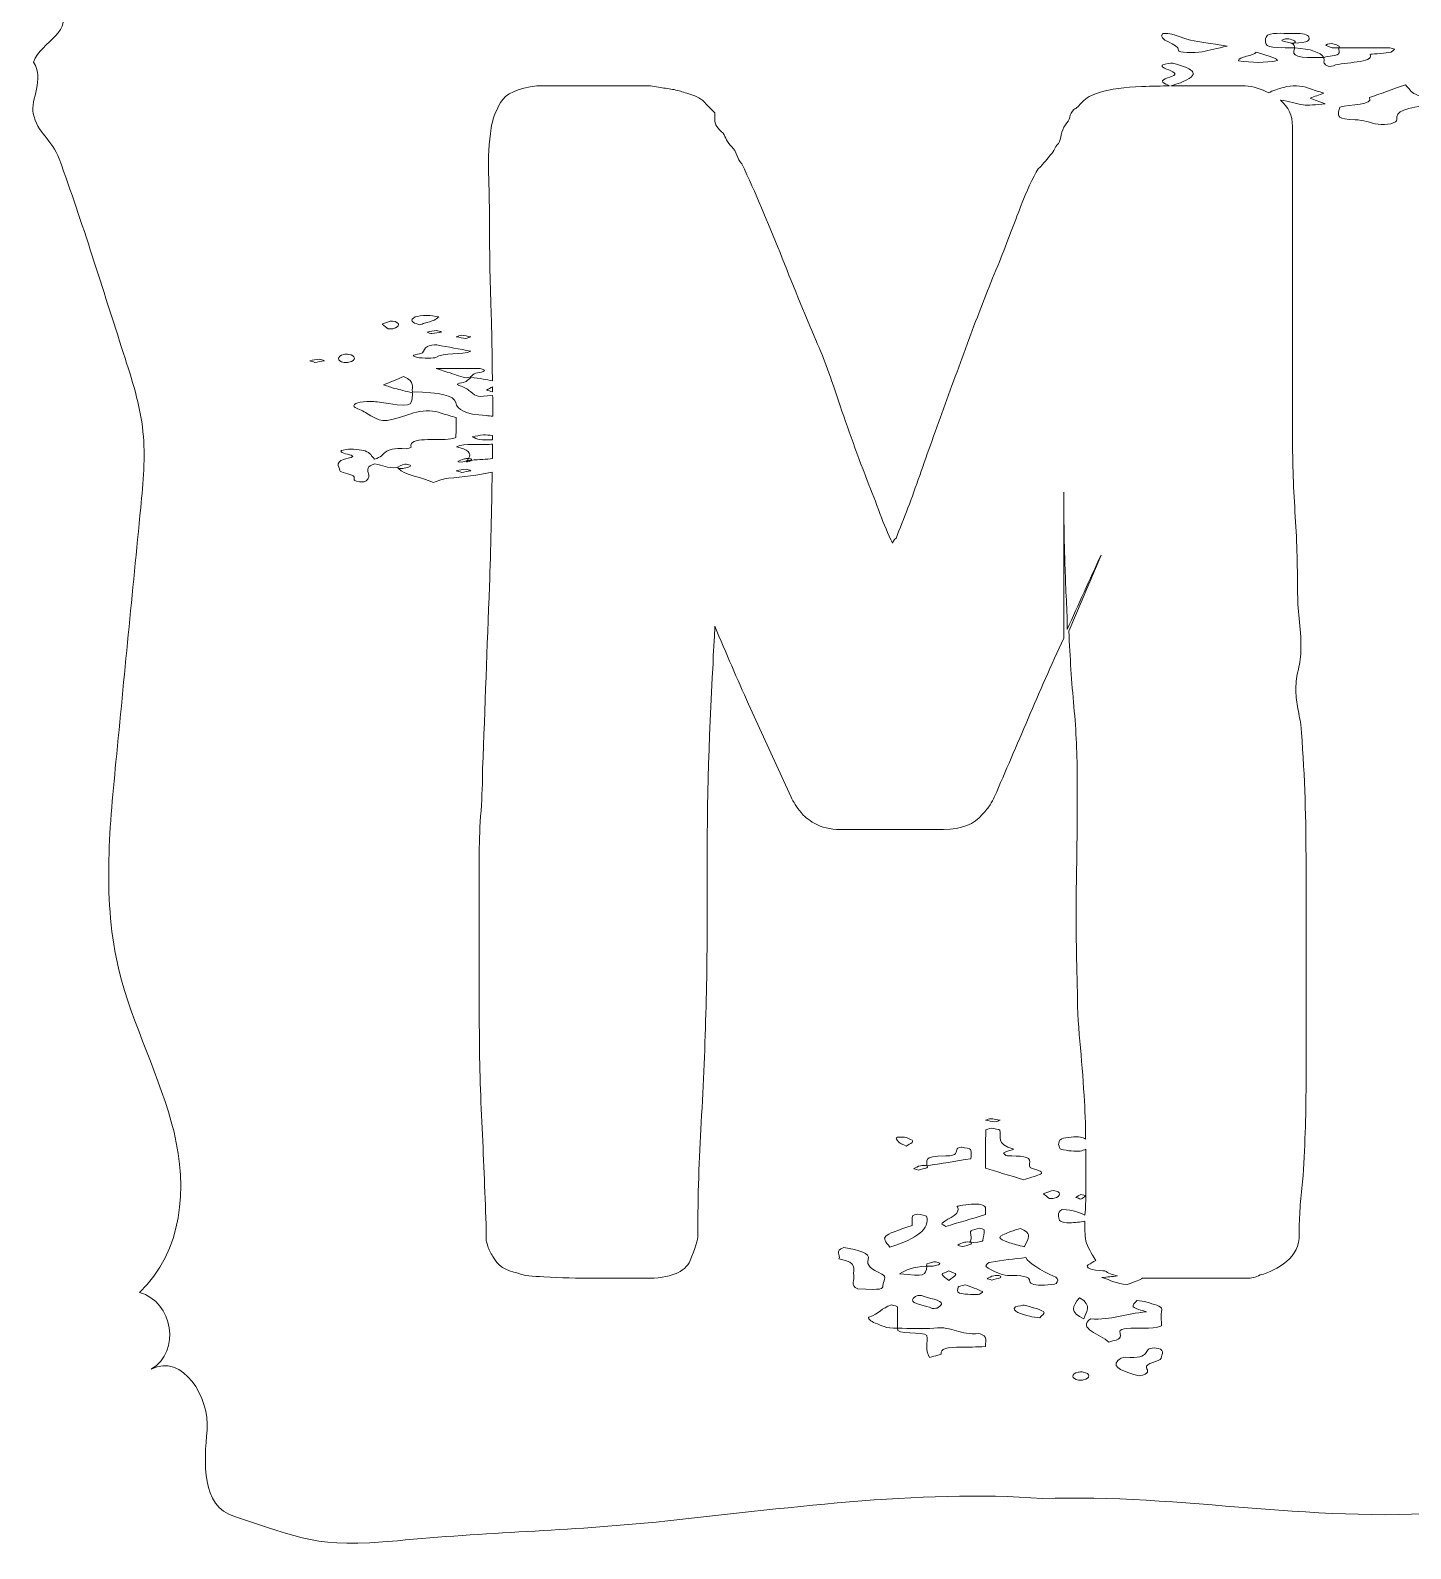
# Model space of a CAD drawing. Header units: inches. Extents: x 67 to 1013, y -929 to -151.
# Drawn here: x 141.4 to 360.6, y -929.2 to -688.2 of the extents above; entities that cross this region are included whole.
import ezdxf

# ---------------------------------------------------------------- set-up
doc = ezdxf.new("R2010")
doc.units = ezdxf.units.IN
doc.header["$MEASUREMENT"] = 0
doc.layers.add('Layer 1', color=7, linetype='Continuous')

# ---------------------------------------------------------------- blocks, each defined once
blk = doc.blocks.new('block 3')
at = {"layer": 'Layer 1', "lineweight": 0}
for points, knots in [([(959.38, -682.81), (959.43, -673.74), (946.21, -676.12), (939.21, -673.22), (931.66, -671.29), (923.33, -668.41), (915.45, -668.79), (915.45, -668.79), (914.94, -668.09), (914.94, -668.09), (913.87, -666.63), (896.57, -666.2), (893.83, -665.81), (886.38, -664.74), (879.18, -664.18), (871.72, -663.52), (855.75, -662.11), (839.87, -660.42), (823.85, -659.51), (791.88, -657.7), (759.83, -657.53), (727.82, -658.33), (663.4, -659.95), (599.22, -665.52), (535, -669.92), (479.13, -673.75), (423.09, -676.74), (367.04, -675.48), (335.16, -674.76), (303.24, -672.67), (271.34, -674.2), (239.62, -675.73), (207.16, -679.86), (175.74, -684.21), (171, -684.34), (166.68, -683.9), (161.84, -683.77), (159.66, -684.22), (154.11, -679.29), (153.57, -682.94), (150.41, -681.24), (149.19, -684.76), (145.9, -684.23), (148.69, -688.45), (143.13, -689.82), (141.93, -693.2), (143.72, -695.93), (141.43, -699.15), (141.87, -701.36), (142.49, -704.44), (144.91, -705.53), (146.02, -708.58), (149.72, -718.78), (152.89, -729.15), (156.22, -739.46), (157.54, -743.54), (158.87, -747.65), (159.3, -751.88), (159.72, -755.89), (159.33, -759.93), (158.94, -763.95), (157.63, -777.39), (156.32, -790.83), (155.01, -804.28), (153.94, -815.3), (152.88, -826.52), (155.49, -837.33), (157.62, -846.11), (162.1, -854.33), (164.23, -863.11), (166.36, -871.9), (165.66, -882.04), (158.74, -888.53), (164.14, -890.09), (165.34, -897.89), (160.62, -900.71), (165.61, -898.17), (169.93, -905.25), (169.48, -910.39), (169.04, -915.54), (168.44, -922.4), (173.86, -924.13), (184.44, -927.48), (186.77, -929.22), (199.69, -927.96), (213.35, -926.63), (227.19, -926.38), (240.8, -924.99), (260.51, -922.97), (282.47, -919.73), (302.09, -921.27), (323.7, -920.43), (347.02, -925.5), (368.99, -923.24), (386.6, -923.83), (406.47, -923.33), (423.38, -923.84), (451.93, -921.94), (480.58, -921.04), (509.18, -920.09), (536.17, -919.19), (562.94, -916.13), (590.04, -913.94), (619.29, -911.57), (648.63, -909.96), (677.99, -909.11), (706.13, -908.3), (737.46, -912.18), (765.02, -908.5), (763.83, -906.07), (739.48, -903.47), (738.42, -905.38), (741.08, -900.69), (751.24, -904.29), (756.51, -903.69), (776.97, -905.04), (800.25, -904.79), (821.57, -904.6), (836.2, -906.74), (851.76, -905.13), (866.31, -906.77), (869.71, -908.35), (874.52, -901.66), (876.98, -905.58), (880.77, -905.2), (883.37, -903.5), (886.56, -902.47), (890.73, -901.11), (892.54, -896.53), (897.35, -895.44), (903.57, -892.13), (909.75, -889.86), (910.97, -883.44), (911.09, -881.48), (911.69, -880.01), (913.34, -878.21), (911.08, -874.51), (914.25, -834.18), (916.39, -831.87), (920.39, -822.2), (928.05, -814.07), (931.72, -804.29), (935.69, -793.68), (937.95, -782.15), (941.11, -771.3), (937.66, -771.22), (937.19, -766.89), (936.22, -763.92), (934.78, -759.56), (930.29, -756.71), (927.09, -753.18), (923.9, -749.66), (922.29, -743.78), (926.29, -741.01), (928.3, -739.62), (931.13, -739.51), (933.15, -738.13), (936.99, -735.51), (935.97, -730.16), (937.57, -726.08), (939.52, -721.1), (944.56, -717.56), (946.9, -712.69), (949.63, -706.99), (949.72, -701.79), (955.01, -697), (958.47, -693.49), (959.5, -689.32), (962.95, -686.27), (960.94, -685.7), (961.81, -683.36), (959.38, -682.81)], [0, 0, 0, 0, 1, 1, 1, 2, 2, 2, 3, 3, 3, 4, 4, 4, 5, 5, 5, 6, 6, 6, 7, 7, 7, 8, 8, 8, 9, 9, 9, 10, 10, 10, 11, 11, 11, 12, 12, 12, 13, 13, 13, 14, 14, 14, 15, 15, 15, 16, 16, 16, 17, 17, 17, 18, 18, 18, 19, 19, 19, 20, 20, 20, 21, 21, 21, 22, 22, 22, 23, 23, 23, 24, 24, 24, 25, 25, 25, 26, 26, 26, 27, 27, 27, 28, 28, 28, 29, 29, 29, 30, 30, 30, 31, 31, 31, 32, 32, 32, 33, 33, 33, 34, 34, 34, 35, 35, 35, 36, 36, 36, 37, 37, 37, 38, 38, 38, 39, 39, 39, 40, 40, 40, 41, 41, 41, 42, 42, 42, 43, 43, 43, 44, 44, 44, 45, 45, 45, 46, 46, 46, 47, 47, 47, 48, 48, 48, 49, 49, 49, 50, 50, 50, 51, 51, 51, 52, 52, 52, 53, 53, 53, 54, 54, 54, 55, 55, 55, 56, 56, 56, 57, 57, 57, 57]), ([(321.22, -688.64), (323.46, -688.65), (324.03, -689.4), (325.6, -689.7), (327.11, -689.99), (328.73, -690.23), (331.41, -690.67), (329.88, -691.01), (328.68, -691.28), (327.47, -691.55), (326.19, -691.83), (323.59, -691.71), (323.68, -691.33), (323.92, -690.3), (320.07, -689.73), (321.22, -688.64)], [0, 0, 0, 0, 1, 1, 1, 2, 2, 2, 3, 3, 3, 4, 4, 4, 5, 5, 5, 5]), ([(346.8, -693.21), (346.82, -692.96), (346.8, -692.71), (346.8, -692.45), (342.57, -692.64), (341.57, -692.31), (342.15, -690.94), (337.57, -690.88), (337.55, -690.88), (337.51, -689.62), (337.5, -689.39), (337.73, -689.15), (337.85, -688.91), (339.02, -688.42), (340.67, -688.75), (342.09, -688.66), (343.48, -688.57), (344.29, -688.84), (344.42, -689.22), (344.6, -689.7), (344.36, -690.17), (342.04, -690.17), (341.91, -690.2), (341.72, -690.19), (341.64, -690.18), (342.14, -690.44), (342.15, -690.69), (342.15, -690.94), (344.68, -691.12), (346.23, -691.63), (346.8, -692.45), (347.58, -692.29), (348.72, -692.18), (349.03, -691.95), (349.42, -691.66), (349.13, -691.28), (349.13, -690.94), (351.83, -690.94), (354.54, -690.93), (357.24, -690.95), (357.52, -690.95), (358.07, -691.14), (358.02, -691.19), (357.83, -691.37), (357.55, -691.61), (357.09, -691.68), (356.14, -691.83), (354.14, -691.94), (354.16, -691.99), (354.77, -693.47), (349.97, -693.08), (348.29, -693.78), (347.54, -694.1), (346.77, -693.58), (346.8, -693.21)], [0, 0, 0, 0, 1, 1, 1, 2, 2, 2, 3, 3, 3, 4, 4, 4, 5, 5, 5, 6, 6, 6, 7, 7, 7, 8, 8, 8, 9, 9, 9, 10, 10, 10, 11, 11, 11, 12, 12, 12, 13, 13, 13, 14, 14, 14, 15, 15, 15, 16, 16, 16, 17, 17, 17, 18, 18, 18, 18]), ([(336.06, -691.61), (337.34, -692.13), (339.07, -692.36), (339.44, -692.96), (337.39, -693.35), (335.36, -693.32), (333.23, -692.98), (333.2, -692.29), (335.72, -692.24), (336.06, -691.61)], [0, 0, 0, 0, 1, 1, 1, 2, 2, 2, 3, 3, 3, 3]), ([(349.09, -690.92), (348.92, -690.98), (348.44, -690.94), (348.09, -690.94), (347.73, -690.79), (346.97, -690.56), (347.08, -690.5), (347.9, -690.04), (348.56, -690.35), (349.1, -690.6), (349.27, -690.68), (349.26, -690.87), (349.09, -690.92)], [0, 0, 0, 0, 1, 1, 1, 2, 2, 2, 3, 3, 3, 4, 4, 4, 4]), ([(343.52, -700.01), (342.26, -699.79), (341.36, -699.37), (339.88, -699.26), (341.13, -700.3), (341.8, -701.67), (341.8, -703.41), (341.8, -703.41), (341.8, -751.82), (341.8, -751.82), (341.8, -756.13), (341.93, -760.39), (342.2, -764.6), (342.47, -768.81), (342.61, -772.98), (342.61, -777.1), (342.61, -778.54), (342.69, -780.02), (342.87, -781.54), (343.05, -783.07), (343.14, -784.64), (343.14, -786.25), (343.14, -787.51), (343.01, -788.63), (342.74, -789.61), (342.47, -790.6), (342.34, -791.63), (342.34, -792.7), (342.34, -793.6), (342.42, -794.55), (342.61, -795.53), (342.78, -796.52), (342.96, -797.46), (343.14, -798.35), (343.68, -805.35), (343.95, -812.34), (343.95, -819.33), (343.95, -819.33), (343.95, -855.51), (343.95, -855.51), (343.95, -860.62), (343.77, -865.78), (343.41, -870.97), (343.23, -872.41), (343.1, -873.8), (343.01, -875.14), (342.91, -876.49), (342.87, -877.88), (342.87, -879.31), (342.87, -881.11), (342.2, -882.54), (340.86, -883.61), (339.51, -884.69), (338.12, -885.41), (336.69, -885.77), (335.97, -886.13), (335.25, -886.3), (334.54, -886.3), (334.54, -886.3), (317.99, -886.3), (317.99, -886.3), (317.59, -886.55), (316.9, -886.8), (315.58, -887.27), (313.74, -887.15), (313.01, -886.59), (311.51, -886.18), (312.38, -886.09), (313.21, -886.01), (314, -885.92), (313.22, -885.72), (312.52, -885.47), (311.99, -885.11), (311.9, -885.11), (311.81, -885.12), (311.71, -885.11), (310.04, -885.1), (308.72, -884.57), (309.39, -884.15), (309.76, -883.92), (310.18, -883.7), (310.58, -883.47), (309.85, -882.33), (309.28, -881.28), (308.99, -880.39), (308.84, -879.36), (308.8, -878.3), (308.84, -877.21), (308.12, -877.36), (307.26, -877.47), (306.43, -877.5), (305.9, -877.52), (304.8, -877.26), (304.8, -877.13), (304.8, -876.55), (304.23, -875.92), (305.26, -875.35), (307.11, -875.45), (307.94, -875.89), (308.86, -876.26), (308.94, -875.01), (308.99, -873.87), (308.99, -872.86), (308.99, -872.86), (308.99, -865.79), (308.99, -865.79), (308.75, -865.92), (308.47, -866.03), (308.1, -866.1), (307.43, -866.22), (305.99, -866.02), (305.12, -865.85), (304.71, -865.77), (304.83, -865.41), (304.64, -865.05), (304.76, -864.82), (304.59, -864.37), (305.2, -864.14), (305.77, -863.92), (307.49, -863.77), (308.14, -863.89), (308.48, -863.96), (308.74, -864.06), (308.96, -864.18), (308.94, -861.84), (308.88, -859.53), (308.72, -857.26), (308.53, -854.39), (308.31, -851.52), (308.04, -848.65), (307.77, -845.78), (307.64, -842.83), (307.64, -839.77), (307.46, -834.22), (307.41, -828.75), (307.5, -823.37), (307.59, -817.99), (307.64, -812.61), (307.64, -807.23), (307.64, -803.29), (307.46, -799.39), (307.1, -795.53), (306.74, -791.68), (306.47, -787.69), (306.3, -783.56), (306.3, -783.56), (311.41, -771.46), (311.41, -771.46), (310.51, -773.43), (309.61, -775.4), (308.72, -777.37), (307.82, -779.35), (306.92, -781.32), (306.03, -783.29), (306.03, -783.29), (306.03, -781.14), (306.03, -781.14), (305.84, -777.74), (305.71, -774.42), (305.62, -771.19), (305.53, -767.96), (305.49, -764.73), (305.49, -761.5), (305.49, -761.5), (305.49, -784.64), (305.49, -784.64), (303.51, -788.94), (301.63, -793.2), (299.84, -797.41), (298.04, -801.63), (296.25, -805.8), (294.46, -809.92), (294.28, -810.28), (294.06, -810.68), (293.79, -811.13), (293.52, -811.58), (293.12, -812.07), (292.58, -812.61), (291.32, -814.22), (289.26, -815.03), (286.39, -815.03), (286.39, -815.03), (269.99, -815.03), (269.99, -815.03), (268.37, -815.03), (267.03, -814.72), (265.95, -814.09), (264.88, -813.46), (264.16, -812.88), (263.8, -812.34), (263.08, -811.45), (262.54, -810.64), (262.19, -809.92), (262.19, -809.92), (255.46, -795.13), (255.46, -795.13), (254.56, -793.16), (253.67, -791.14), (252.77, -789.08), (251.87, -787.02), (250.98, -784.9), (250.08, -782.75), (250.08, -783.65), (250.04, -784.64), (249.95, -785.71), (249.85, -786.79), (249.81, -787.78), (249.81, -788.67), (249.09, -800.87), (248.78, -812.97), (248.87, -824.98), (248.96, -837), (248.64, -849.19), (247.93, -861.56), (247.75, -864.43), (247.61, -867.34), (247.53, -870.3), (247.43, -873.26), (247.39, -876.26), (247.39, -879.31), (247.39, -880.21), (246.99, -881.6), (246.18, -883.48), (245.37, -885.36), (243, -886.3), (239.05, -886.3), (239.05, -886.3), (230.99, -886.3), (230.99, -886.3), (228.3, -886.3), (225.61, -886.22), (222.92, -886.04), (221.12, -886.04), (219.78, -885.86), (218.88, -885.5), (216.91, -885.14), (215.56, -884.25), (214.85, -882.81), (214.49, -882.27), (214.22, -881.73), (214.04, -881.19), (213.86, -880.66), (213.77, -880.3), (213.77, -880.12), (213.77, -880.12), (213.77, -877.7), (213.77, -877.7), (213.59, -872.32), (213.37, -866.9), (213.1, -861.43), (212.83, -855.96), (212.7, -850.53), (212.7, -845.15), (212.7, -845.15), (212.7, -818.79), (212.7, -818.79), (212.7, -816.64), (212.78, -814.4), (212.97, -812.07), (213.14, -809.74), (213.23, -807.5), (213.23, -805.35), (213.59, -795.66), (213.95, -786.03), (214.31, -776.43), (214.53, -770.41), (214.66, -764.36), (214.75, -758.3), (212.55, -758.75), (210.03, -759.11), (207.8, -759.28), (206.91, -759.34), (206.23, -759.71), (205.42, -759.95), (203.83, -759.15), (200.7, -758.81), (199.88, -757.7), (199.85, -757.7), (199.8, -757.69), (199.78, -757.69), (199.61, -757.63), (199.74, -757.47), (199.74, -757.53), (199.77, -757.59), (199.84, -757.64), (199.88, -757.7), (200.11, -757.74), (200.56, -757.74), (200.76, -757.69), (201.53, -757.51), (202.48, -757.3), (201.08, -757.03), (200.9, -756.99), (200.2, -757.24), (199.74, -757.53), (197.85, -757.82), (197.5, -757.13), (196.09, -756.99), (193.6, -757.8), (196.37, -758.93), (194.4, -759.83), (192.02, -759.88), (193.23, -759.21), (192.7, -758.89), (192.18, -758.58), (190.59, -758.35), (190.55, -758.06), (190.45, -757.36), (189.49, -756.53), (192.09, -756.02), (192.91, -755.85), (192.72, -755.69), (191.8, -755.47), (190.93, -755.27), (190, -754.92), (191.58, -754.71), (192.4, -754.61), (194.05, -754.72), (194.58, -754.93), (195.41, -755.26), (195.59, -755.76), (196.08, -756.22), (198.14, -755.72), (196.99, -754.31), (201.1, -754.59), (201.31, -754.6), (201.89, -754.42), (201.87, -754.33), (201.4, -752.55), (205.96, -753.4), (208.19, -753.04), (208.46, -752.96), (208.97, -752.87), (208.97, -752.78), (209.03, -751.77), (209.01, -750.76), (209.01, -749.63), (208.37, -749.44), (207.46, -749.21), (206.67, -748.94), (205.46, -748.52), (204.15, -748.44), (202.71, -748.77), (202.08, -748.91), (201.61, -749.12), (201.05, -749.3), (197.28, -750.47), (197.24, -750.44), (194.62, -748.82), (194.11, -748.51), (193.21, -748.25), (192.83, -747.93), (192.63, -747.75), (192.95, -747.42), (193.39, -747.28), (193.84, -747.13), (194.71, -747.12), (195.42, -747.08), (195.75, -747.06), (196.16, -747.1), (196.48, -747.15), (201.99, -747.99), (201.99, -747.99), (202.07, -745.93), (202.07, -745.85), (202.07, -745.78), (202.07, -745.7), (200.96, -745.43), (200.09, -745.23), (199.28, -745.02), (198.69, -744.86), (198.19, -744.66), (197.5, -744.44), (198.54, -744.02), (199.57, -743.59), (200.69, -743.13), (202.66, -744.01), (201.89, -744.74), (202.1, -745.55), (206.56, -745.66), (208.65, -746.08), (208.95, -747.26), (209.23, -748.37), (210.4, -749.13), (213.77, -749.32), (214.17, -749.34), (214.51, -749.38), (214.83, -749.42), (214.83, -748.79), (214.85, -748.16), (214.85, -747.52), (214.85, -747.04), (214.82, -746.58), (214.82, -746.11), (212.39, -746.43), (212.27, -746.32), (211.36, -745.56), (210.98, -745.25), (210.53, -744.91), (209.81, -744.68), (208.21, -744.18), (210.42, -744.16), (210.64, -743.9), (210.82, -743.68), (211.13, -743.48), (211.38, -743.27), (212.02, -743.36), (212.69, -743.42), (213.3, -743.53), (213.81, -743.61), (214.29, -743.71), (214.78, -743.8), (214.74, -740.08), (214.71, -736.35), (214.58, -732.73), (214.4, -727.88), (214.31, -722.96), (214.31, -717.93), (214.31, -715.6), (214.26, -713.23), (214.17, -710.81), (214.08, -708.39), (214.22, -706.01), (214.58, -703.68), (214.75, -702.43), (215.25, -701.08), (216.06, -699.64), (216.86, -698.21), (218.79, -697.32), (221.84, -696.95), (221.84, -696.95), (239.86, -696.95), (239.86, -696.95), (240.76, -697.14), (241.56, -697.27), (242.28, -697.36), (243, -697.45), (243.71, -697.58), (244.43, -697.76), (244.97, -697.94), (245.69, -698.17), (246.59, -698.43), (247.48, -698.7), (248.29, -699.29), (249.01, -700.18), (249.01, -700.18), (250.08, -701.26), (250.08, -701.26), (250.08, -701.26), (250.08, -702.33), (250.08, -702.33), (250.08, -703.05), (250.53, -703.77), (251.43, -704.48), (251.6, -704.85), (251.78, -705.21), (251.96, -705.56), (252.14, -705.92), (252.41, -706.28), (252.77, -706.64), (253.13, -707), (253.4, -707.44), (253.58, -707.98), (253.75, -708.52), (254.02, -708.97), (254.39, -709.33), (256.54, -713.99), (258.55, -718.7), (260.44, -723.45), (262.32, -728.2), (264.24, -732.91), (266.22, -737.57), (266.93, -739), (268.01, -741.87), (269.45, -746.17), (270.88, -750.48), (272.49, -754.96), (274.29, -759.62), (275, -761.42), (275.67, -763.17), (276.3, -764.87), (276.93, -766.57), (277.6, -768.14), (278.32, -769.57), (278.32, -769.4), (278.5, -769.13), (278.86, -768.77), (280.11, -765.72), (281.37, -762.4), (282.63, -758.82), (283.88, -755.23), (285.22, -751.47), (286.66, -747.52), (288.09, -743.58), (289.53, -739.68), (290.96, -735.82), (292.4, -731.97), (293.83, -728.34), (295.27, -724.93), (296.52, -721.7), (297.64, -718.79), (298.63, -716.19), (299.61, -713.59), (300.55, -711.57), (301.45, -710.13), (302.35, -709.24), (302.98, -708.52), (303.34, -707.98), (303.69, -707.63), (303.92, -707.31), (304.01, -707.04), (304.1, -706.77), (304.32, -706.46), (304.68, -706.1), (304.86, -705.74), (304.99, -705.29), (305.08, -704.75), (305.17, -704.22), (305.4, -703.68), (305.76, -703.14), (306.11, -702.78), (306.34, -702.38), (306.43, -701.93), (306.52, -701.49), (306.74, -701.08), (307.1, -700.72), (307.46, -700.54), (307.91, -700.14), (308.45, -699.51), (308.99, -698.88), (309.88, -698.39), (311.14, -698.03), (312.93, -697.49), (315.17, -697.18), (317.86, -697.09), (319.61, -697.03), (321.06, -696.99), (322.28, -696.97), (321.9, -696.79), (321.39, -696.61), (321.23, -696.41), (320.8, -695.81), (322.91, -695.57), (323.14, -695.17), (323.33, -694.83), (321.87, -694.4), (321.22, -694), (321.06, -693.9), (321.04, -693.7), (321.23, -693.64), (321.65, -693.51), (322.54, -693.32), (322.73, -693.37), (326.49, -694.33), (327.23, -695.22), (324, -696.47), (323.54, -696.65), (323, -696.81), (322.48, -696.97), (323.06, -696.96), (323.59, -696.95), (324.05, -696.95), (324.05, -696.95), (334.27, -696.95), (334.27, -696.95), (335.57, -697.09), (336.83, -697.46), (338.04, -698.07), (338.65, -697.75), (339.55, -697.46), (340.43, -697.21), (341.75, -696.84), (343.15, -696.93), (344.36, -697.35), (345.14, -697.62), (345.98, -697.88), (346.78, -698.14), (346.03, -698.4), (345.29, -698.67), (344.59, -698.92), (345.32, -699.19), (346, -699.45), (347, -699.83), (345.56, -699.92), (344.26, -700.14), (343.52, -700.01)], [0, 0, 0, 0, 1, 1, 1, 2, 2, 2, 3, 3, 3, 4, 4, 4, 5, 5, 5, 6, 6, 6, 7, 7, 7, 8, 8, 8, 9, 9, 9, 10, 10, 10, 11, 11, 11, 12, 12, 12, 13, 13, 13, 14, 14, 14, 15, 15, 15, 16, 16, 16, 17, 17, 17, 18, 18, 18, 19, 19, 19, 20, 20, 20, 21, 21, 21, 22, 22, 22, 23, 23, 23, 24, 24, 24, 25, 25, 25, 26, 26, 26, 27, 27, 27, 28, 28, 28, 29, 29, 29, 30, 30, 30, 31, 31, 31, 32, 32, 32, 33, 33, 33, 34, 34, 34, 35, 35, 35, 36, 36, 36, 37, 37, 37, 38, 38, 38, 39, 39, 39, 40, 40, 40, 41, 41, 41, 42, 42, 42, 43, 43, 43, 44, 44, 44, 45, 45, 45, 46, 46, 46, 47, 47, 47, 48, 48, 48, 49, 49, 49, 50, 50, 50, 51, 51, 51, 52, 52, 52, 53, 53, 53, 54, 54, 54, 55, 55, 55, 56, 56, 56, 57, 57, 57, 58, 58, 58, 59, 59, 59, 60, 60, 60, 61, 61, 61, 62, 62, 62, 63, 63, 63, 64, 64, 64, 65, 65, 65, 66, 66, 66, 67, 67, 67, 68, 68, 68, 69, 69, 69, 70, 70, 70, 71, 71, 71, 72, 72, 72, 73, 73, 73, 74, 74, 74, 75, 75, 75, 76, 76, 76, 77, 77, 77, 78, 78, 78, 79, 79, 79, 80, 80, 80, 81, 81, 81, 82, 82, 82, 83, 83, 83, 84, 84, 84, 85, 85, 85, 86, 86, 86, 87, 87, 87, 88, 88, 88, 89, 89, 89, 90, 90, 90, 91, 91, 91, 92, 92, 92, 93, 93, 93, 94, 94, 94, 95, 95, 95, 96, 96, 96, 97, 97, 97, 98, 98, 98, 99, 99, 99, 100, 100, 100, 101, 101, 101, 102, 102, 102, 103, 103, 103, 104, 104, 104, 105, 105, 105, 106, 106, 106, 107, 107, 107, 108, 108, 108, 109, 109, 109, 110, 110, 110, 111, 111, 111, 112, 112, 112, 113, 113, 113, 114, 114, 114, 115, 115, 115, 116, 116, 116, 117, 117, 117, 118, 118, 118, 119, 119, 119, 120, 120, 120, 121, 121, 121, 122, 122, 122, 123, 123, 123, 124, 124, 124, 125, 125, 125, 126, 126, 126, 127, 127, 127, 128, 128, 128, 129, 129, 129, 130, 130, 130, 131, 131, 131, 132, 132, 132, 133, 133, 133, 134, 134, 134, 135, 135, 135, 136, 136, 136, 137, 137, 137, 138, 138, 138, 139, 139, 139, 140, 140, 140, 141, 141, 141, 142, 142, 142, 143, 143, 143, 144, 144, 144, 145, 145, 145, 146, 146, 146, 147, 147, 147, 148, 148, 148, 149, 149, 149, 150, 150, 150, 151, 151, 151, 152, 152, 152, 153, 153, 153, 154, 154, 154, 155, 155, 155, 156, 156, 156, 157, 157, 157, 158, 158, 158, 159, 159, 159, 160, 160, 160, 161, 161, 161, 162, 162, 162, 163, 163, 163, 164, 164, 164, 165, 165, 165, 166, 166, 166, 167, 167, 167, 168, 168, 168, 169, 169, 169, 170, 170, 170, 171, 171, 171, 172, 172, 172, 173, 173, 173, 174, 174, 174, 175, 175, 175, 176, 176, 176, 177, 177, 177, 178, 178, 178, 179, 179, 179, 180, 180, 180, 181, 181, 181, 182, 182, 182, 183, 183, 183, 184, 184, 184, 185, 185, 185, 186, 186, 186, 187, 187, 187, 188, 188, 188, 189, 189, 189, 190, 190, 190, 191, 191, 191, 192, 192, 192, 193, 193, 193, 194, 194, 194, 195, 195, 195, 195]), ([(358.38, -702.36), (358.51, -702.86), (356.6, -703.28), (355.41, -703.07), (354.14, -702.86), (353.02, -702.39), (351.77, -702.36), (348.88, -702.3), (349.07, -701.72), (349.13, -701.1), (349.16, -700.85), (349.24, -700.61), (349.3, -700.37), (350.88, -699.86), (354.75, -700.1), (354.01, -698.83), (355.8, -698.2), (357.59, -697.57), (359.72, -696.82), (360.38, -697.45), (360.56, -697.95), (361.35, -698.3), (362.44, -698.8), (363.99, -699.2), (365.34, -699.64), (364.8, -699.78), (364.32, -699.99), (363.71, -700.03), (359.92, -700.33), (358.03, -701.03), (358.38, -702.36)], [0, 0, 0, 0, 1, 1, 1, 2, 2, 2, 3, 3, 3, 4, 4, 4, 5, 5, 5, 6, 6, 6, 7, 7, 7, 8, 8, 8, 9, 9, 9, 10, 10, 10, 10]), ([(198.91, -734.32), (200.17, -734.45), (200.16, -735.25), (198.99, -735.54), (198.81, -735.58), (198.29, -735.59), (198.24, -735.56), (197.91, -735.36), (197.68, -735.14), (197.26, -734.81), (197.75, -734.66), (198.54, -734.28), (198.91, -734.32)], [0, 0, 0, 0, 1, 1, 1, 2, 2, 2, 3, 3, 3, 4, 4, 4, 4]), ([(202.5, -733.67), (202.79, -733.52), (203.71, -733.42), (204.35, -733.42), (204.99, -733.42), (205.64, -733.56), (206.29, -733.64), (206.05, -733.81), (205.9, -734), (205.56, -734.15), (205.12, -734.34), (204.53, -734.5), (204, -734.67), (203.74, -734.75), (203.47, -734.83), (203.21, -734.91), (201.89, -734.57), (201.65, -734.12), (202.5, -733.67)], [0, 0, 0, 0, 1, 1, 1, 2, 2, 2, 3, 3, 3, 4, 4, 4, 5, 5, 5, 6, 6, 6, 6]), ([(205.16, -736.3), (204.97, -736.31), (204.66, -736.14), (204.4, -736.06), (204.9, -735.97), (205.41, -735.88), (205.9, -735.79), (206.21, -735.89), (206.47, -735.98), (206.72, -736.06), (206.21, -736.14), (205.71, -736.26), (205.16, -736.3)], [0, 0, 0, 0, 1, 1, 1, 2, 2, 2, 3, 3, 3, 4, 4, 4, 4]), ([(209.82, -736.58), (210.36, -736.62), (210.86, -736.73), (211.38, -736.82), (211.12, -736.9), (210.86, -736.99), (210.55, -737.09), (210.06, -737), (209.56, -736.91), (209.05, -736.82), (209.31, -736.74), (209.62, -736.57), (209.82, -736.58)], [0, 0, 0, 0, 1, 1, 1, 2, 2, 2, 3, 3, 3, 4, 4, 4, 4]), ([(191.18, -739.62), (191.36, -739.58), (191.76, -739.57), (191.95, -739.6), (193.14, -739.81), (193.18, -740.57), (192.01, -740.85), (191.83, -740.89), (191.49, -740.87), (191.23, -740.87), (190.06, -740.65), (190.02, -739.9), (191.18, -739.62)], [0, 0, 0, 0, 1, 1, 1, 2, 2, 2, 3, 3, 3, 4, 4, 4, 4]), ([(205.79, -740.11), (205.64, -740.22), (203.61, -740.24), (202.9, -740.09), (201.07, -739.68), (203.49, -739.61), (203.67, -739.34), (203.89, -739), (204.03, -738.65), (204.45, -738.35), (204.64, -738.21), (205.63, -738.06), (205.95, -738.11), (207.8, -738.41), (209.56, -738.77), (211.34, -739.11), (210.09, -739.77), (206.88, -739.26), (205.79, -740.11)], [0, 0, 0, 0, 1, 1, 1, 2, 2, 2, 3, 3, 3, 4, 4, 4, 5, 5, 5, 6, 6, 6, 6]), ([(186.61, -740.89), (186.29, -740.78), (186.04, -740.7), (185.78, -740.62), (186.29, -740.53), (186.79, -740.42), (187.34, -740.38), (187.53, -740.36), (187.85, -740.53), (188.1, -740.62), (187.6, -740.71), (187.09, -740.8), (186.61, -740.89)], [0, 0, 0, 0, 1, 1, 1, 2, 2, 2, 3, 3, 3, 4, 4, 4, 4]), ([(212.14, -742.6), (211.33, -742.77), (211.62, -743.86), (209.39, -743.01), (208.64, -742.72), (207.77, -742.47), (205.85, -741.85), (205.85, -741.85), (212.85, -741.85), (212.85, -741.85), (214.44, -742.24), (212.77, -742.48), (212.14, -742.6)], [0, 0, 0, 0, 1, 1, 1, 2, 2, 2, 3, 3, 3, 4, 4, 4, 4]), ([(293.11, -862.73), (293.11, -862.64), (293.64, -862.56), (293.98, -862.46), (294.41, -862.55), (295.3, -862.64), (295.34, -862.77), (295.64, -863.82), (294.56, -864.97), (297.56, -865.81), (297.02, -865.99), (296.31, -866.14), (296, -866.35), (295.82, -866.47), (296.31, -866.85), (296.5, -866.85), (298.56, -866.86), (300.28, -866.92), (300.09, -867.83), (300.01, -868.18), (299.87, -868.73), (300.48, -868.88), (303.92, -869.71), (300.55, -870.02), (299.15, -870.65), (296.87, -869.97), (294.91, -869.38), (293.07, -868.83), (293.07, -866.74), (293.06, -864.73), (293.11, -862.73)], [0, 0, 0, 0, 1, 1, 1, 2, 2, 2, 3, 3, 3, 4, 4, 4, 5, 5, 5, 6, 6, 6, 7, 7, 7, 8, 8, 8, 9, 9, 9, 10, 10, 10, 10]), ([(293.07, -861.2), (293.33, -861.12), (293.65, -860.95), (293.84, -860.96), (294.39, -861), (294.88, -861.12), (295.4, -861.2), (295.14, -861.29), (294.88, -861.37), (294.57, -861.47), (294.09, -861.38), (293.58, -861.29), (293.07, -861.2)], [0, 0, 0, 0, 1, 1, 1, 2, 2, 2, 3, 3, 3, 4, 4, 4, 4]), ([(280.18, -863.88), (280.67, -863.91), (281.08, -864.2), (281.41, -864.39), (281.57, -864.48), (281.44, -864.62), (281.44, -864.74), (281.12, -864.93), (280.79, -865.12), (280.47, -865.31), (280.02, -865.06), (279.24, -864.82), (279.21, -864.56), (279.19, -864.35), (278.03, -863.77), (280.18, -863.88)], [0, 0, 0, 0, 1, 1, 1, 2, 2, 2, 3, 3, 3, 4, 4, 4, 5, 5, 5, 5]), ([(290.75, -867.31), (288.28, -867.71), (286.03, -868.07), (283.76, -868.43), (283.93, -867.73), (282.78, -866.85), (286.75, -866.87), (288.74, -866.87), (288.35, -866.18), (288.56, -865.72), (288.61, -865.62), (289.25, -865.45), (289.32, -865.47), (289.84, -865.58), (290.63, -865.72), (290.68, -865.87), (290.86, -866.36), (290.75, -866.85), (290.75, -867.31)], [0, 0, 0, 0, 1, 1, 1, 2, 2, 2, 3, 3, 3, 4, 4, 4, 5, 5, 5, 6, 6, 6, 6]), ([(283.74, -868.74), (283.38, -868.89), (282.86, -868.99), (282.41, -869.11), (282.14, -869.02), (281.65, -868.9), (281.69, -868.87), (281.97, -868.71), (282.31, -868.54), (282.75, -868.42), (282.96, -868.37), (283.55, -868.37), (283.73, -868.43), (283.9, -868.48), (283.9, -868.68), (283.74, -868.74)], [0, 0, 0, 0, 1, 1, 1, 2, 2, 2, 3, 3, 3, 4, 4, 4, 5, 5, 5, 5]), ([(303.96, -873.58), (303.78, -873.63), (303.26, -873.63), (303.21, -873.6), (302.88, -873.4), (302.65, -873.19), (302.23, -872.86), (302.72, -872.71), (303.51, -872.33), (303.88, -872.37), (305.14, -872.5), (305.13, -873.3), (303.96, -873.58)], [0, 0, 0, 0, 1, 1, 1, 2, 2, 2, 3, 3, 3, 4, 4, 4, 4]), ([(293.08, -875.19), (293.04, -875.56), (293.07, -875.93), (293.07, -876.17), (290.81, -876.85), (288.74, -877.48), (286.77, -878.07), (286.63, -877.96), (285.97, -877.7), (286.16, -877.55), (287.21, -876.7), (289.41, -875.97), (288.54, -874.9), (288.5, -874.84), (290.23, -874.54), (291.18, -874.51), (292.37, -874.48), (293.14, -874.75), (293.08, -875.19)], [0, 0, 0, 0, 1, 1, 1, 2, 2, 2, 3, 3, 3, 4, 4, 4, 5, 5, 5, 6, 6, 6, 6]), ([(307.38, -873.46), (307.64, -873.3), (307.92, -873.13), (308.2, -872.97), (308.46, -873.05), (308.97, -873.16), (308.93, -873.22), (308.81, -873.4), (308.46, -873.56), (308.2, -873.73), (307.94, -873.64), (307.69, -873.56), (307.38, -873.46)], [0, 0, 0, 0, 1, 1, 1, 2, 2, 2, 3, 3, 3, 4, 4, 4, 4]), ([(281.44, -877.9), (281.44, -877.4), (281.4, -876.89), (281.47, -876.39), (281.49, -876.29), (282.09, -876.12), (282.24, -876.13), (282.79, -876.2), (283.67, -876.33), (283.7, -876.45), (284.29, -878.38), (282.28, -880), (277.9, -881.33), (276.43, -879.59), (276.43, -879.59), (281.44, -877.9)], [0, 0, 0, 0, 1, 1, 1, 2, 2, 2, 3, 3, 3, 4, 4, 4, 5, 5, 5, 5]), ([(291.84, -880.56), (290.76, -880.69), (290.46, -880.57), (290.72, -880.2), (290.88, -879.97), (290.75, -879.72), (290.75, -879.48), (290.75, -879.24), (290.58, -878.98), (290.8, -878.77), (290.98, -878.6), (291.63, -878.48), (292.13, -878.36), (292.18, -878.35), (292.85, -878.52), (292.85, -878.6), (292.84, -879.17), (292.76, -879.75), (292.62, -880.32), (292.59, -880.41), (292.16, -880.52), (291.84, -880.56)], [0, 0, 0, 0, 1, 1, 1, 2, 2, 2, 3, 3, 3, 4, 4, 4, 5, 5, 5, 6, 6, 6, 7, 7, 7, 7]), ([(299.21, -881.3), (298.35, -881.07), (297.56, -880.88), (296.89, -880.66), (294.76, -879.96), (294.85, -879.68), (297.05, -878.89), (297.55, -878.71), (298.11, -878.54), (298.64, -878.37), (300.24, -879.28), (300.25, -879.28), (299.21, -881.3)], [0, 0, 0, 0, 1, 1, 1, 2, 2, 2, 3, 3, 3, 4, 4, 4, 4]), ([(272.15, -885.85), (271.95, -884.91), (273.05, -883.85), (269.8, -883.19), (270.15, -882.61), (269.02, -881.96), (270.55, -881.43), (273.03, -881.8), (274.81, -882.31), (274.45, -883.29), (274.11, -884.17), (274.86, -884.88), (276.62, -885.62), (277.54, -886), (276.81, -886.82), (276.77, -887.44), (276.73, -888.11), (276.7, -888.11), (272.77, -887.99), (271.53, -887.32), (272.3, -886.57), (272.15, -885.85)], [0, 0, 0, 0, 1, 1, 1, 2, 2, 2, 3, 3, 3, 4, 4, 4, 5, 5, 5, 6, 6, 6, 7, 7, 7, 7]), ([(288.68, -881.02), (288.95, -880.85), (289.3, -880.69), (289.73, -880.57), (289.94, -880.52), (290.54, -880.52), (290.71, -880.57), (290.88, -880.63), (290.89, -880.82), (290.72, -880.89), (290.36, -881.04), (289.84, -881.14), (289.39, -881.26), (289.12, -881.17), (288.63, -881.05), (288.68, -881.02)], [0, 0, 0, 0, 1, 1, 1, 2, 2, 2, 3, 3, 3, 4, 4, 4, 5, 5, 5, 5]), ([(283.76, -884.36), (283.52, -885.97), (283.52, -885.97), (279.4, -885.59), (280.4, -885.01), (281.51, -884.47), (283.76, -884.36)], [0, 0, 0, 0, 1, 1, 1, 2, 2, 2, 2]), ([(283.76, -884.02), (284.22, -883.9), (284.92, -883.65), (285.11, -883.69), (286.51, -883.96), (285.55, -884.17), (284.78, -884.35), (284.55, -884.4), (283.97, -884.4), (283.8, -884.35), (283.63, -884.29), (283.76, -884.13), (283.76, -884.02)], [0, 0, 0, 0, 1, 1, 1, 2, 2, 2, 3, 3, 3, 4, 4, 4, 4]), ([(304.27, -887.12), (304.16, -887.26), (303.08, -887.34), (302.41, -887.39), (301, -887.49), (300.1, -887.19), (300.12, -886.82), (300.18, -885.94), (298.73, -885.82), (296.54, -885.86), (295.82, -885.88), (293.01, -884.6), (293.12, -884.33), (293.2, -884.11), (293.49, -883.79), (293.97, -883.71), (295.73, -883.43), (297.61, -883.23), (299.46, -883), (299.91, -883.89), (301.63, -884.92), (304.21, -886.13), (304.71, -886.36), (304.53, -886.81), (304.27, -887.12)], [0, 0, 0, 0, 1, 1, 1, 2, 2, 2, 3, 3, 3, 4, 4, 4, 5, 5, 5, 6, 6, 6, 7, 7, 7, 8, 8, 8, 8]), ([(288.34, -885.69), (288.23, -886.01), (287.64, -886.32), (287.26, -886.64), (286.87, -886.32), (286.28, -886.01), (286.17, -885.69), (286.11, -885.51), (286.87, -885.31), (287.26, -885.12), (287.64, -885.31), (288.4, -885.51), (288.34, -885.69)], [0, 0, 0, 0, 1, 1, 1, 2, 2, 2, 3, 3, 3, 4, 4, 4, 4]), ([(295.37, -886.21), (295.02, -886.35), (294.5, -886.45), (294.05, -886.57), (293.78, -886.49), (293.28, -886.36), (293.33, -886.33), (293.61, -886.17), (293.95, -886), (294.39, -885.89), (294.59, -885.83), (295.19, -885.83), (295.36, -885.89), (295.54, -885.94), (295.54, -886.14), (295.37, -886.21)], [0, 0, 0, 0, 1, 1, 1, 2, 2, 2, 3, 3, 3, 4, 4, 4, 5, 5, 5, 5]), ([(282.18, -889.06), (282.25, -889.02), (282.85, -889), (282.92, -889.03), (283.9, -889.51), (286.22, -889.68), (286.06, -890.41), (286.02, -890.63), (285.62, -890.84), (285.38, -891.05), (285.11, -891.06), (284.68, -891.11), (284.61, -891.07), (283.63, -890.59), (281.31, -890.42), (281.47, -889.69), (281.51, -889.47), (281.88, -889.26), (282.18, -889.06)], [0, 0, 0, 0, 1, 1, 1, 2, 2, 2, 3, 3, 3, 4, 4, 4, 5, 5, 5, 6, 6, 6, 6]), ([(288.74, -887.68), (288.76, -887.59), (289.23, -887.51), (289.84, -887.31), (290.78, -887.67), (291.79, -888.02), (292.6, -888.41), (292.76, -888.49), (292.13, -888.89), (291.92, -888.89), (290.89, -888.87), (289.53, -888.86), (288.96, -888.65), (288.43, -888.45), (288.7, -888.01), (288.74, -887.68)], [0, 0, 0, 0, 1, 1, 1, 2, 2, 2, 3, 3, 3, 4, 4, 4, 5, 5, 5, 5]), ([(307.97, -889.38), (310.21, -890.64), (308.97, -891.71), (308.7, -892.71), (306.42, -891.73), (306.81, -890.74), (307.97, -889.38)], [0, 0, 0, 0, 1, 1, 1, 2, 2, 2, 2]), ([(293.07, -897.13), (291.5, -897.19), (290.4, -897.28), (289.34, -897.25), (286.88, -897.19), (285.85, -897.51), (286.02, -898.32), (286.05, -898.43), (285.15, -898.58), (284.17, -898.85), (283.45, -897.63), (283.91, -896.51), (283.75, -895.4), (283.18, -894.62), (278.71, -895.44), (279.11, -894.23), (277.17, -894.31), (276.53, -893.74), (275.55, -893.41), (274.88, -893.18), (274.23, -892.56), (274.55, -892.47), (276.33, -891.92), (276.44, -891.05), (278.15, -890.5), (278.58, -890.64), (279.07, -890.73), (279.08, -890.83), (279.13, -891.96), (279.11, -893.09), (279.11, -894.23), (281.04, -894.23), (283.11, -894.38), (284.86, -894.2), (288.07, -893.86), (288.91, -895.42), (292.02, -895.04), (292.13, -895.03), (292.95, -895.41), (293.03, -895.62), (293.18, -896.1), (293.07, -896.58), (293.07, -897.13)], [0, 0, 0, 0, 1, 1, 1, 2, 2, 2, 3, 3, 3, 4, 4, 4, 5, 5, 5, 6, 6, 6, 7, 7, 7, 8, 8, 8, 9, 9, 9, 10, 10, 10, 11, 11, 11, 12, 12, 12, 13, 13, 13, 14, 14, 14, 14]), ([(301.67, -892.56), (301.14, -892.49), (300.5, -892.45), (300.11, -892.33), (298.8, -891.93), (297.05, -891.59), (297.81, -890.83), (298.23, -890.74), (299.04, -890.52), (299.19, -890.56), (300.32, -890.87), (301.61, -891.18), (302.28, -891.59), (302.64, -891.81), (301.91, -892.23), (301.67, -892.56)], [0, 0, 0, 0, 1, 1, 1, 2, 2, 2, 3, 3, 3, 4, 4, 4, 5, 5, 5, 5]), ([(309.76, -892.74), (313.1, -892.99), (315.26, -891.85), (318.64, -891.64), (317.85, -891.35), (316.78, -891.13), (316.53, -890.83), (316.29, -890.53), (316.87, -890.15), (317.08, -889.81), (317.63, -889.9), (318.32, -889.94), (318.7, -890.08), (319.68, -890.43), (321.15, -890.65), (321.04, -891.27), (320.89, -892.15), (321, -893.03), (321, -893.86), (319.3, -894.48), (317.23, -894.1), (315.46, -894.25), (314.99, -894.28), (314.34, -894.55), (314.37, -894.7), (314.58, -895.87), (314.68, -895.89), (312.63, -896.43), (311.33, -895.21), (307.53, -894.22), (309.76, -892.74)], [0, 0, 0, 0, 1, 1, 1, 2, 2, 2, 3, 3, 3, 4, 4, 4, 5, 5, 5, 6, 6, 6, 7, 7, 7, 8, 8, 8, 9, 9, 9, 10, 10, 10, 10]), ([(320.94, -898.96), (320.86, -899.54), (318.26, -899.76), (318.62, -900.5), (318.83, -900.95), (319.17, -901.49), (317.46, -901.79), (315.25, -901.16), (312.95, -900.5), (314.05, -899.35), (314.25, -899.14), (314.99, -898.79), (315.23, -898.81), (319.71, -899.22), (317.85, -897.29), (319.84, -897.36), (321.81, -897.43), (321.02, -898.39), (320.94, -898.96)], [0, 0, 0, 0, 1, 1, 1, 2, 2, 2, 3, 3, 3, 4, 4, 4, 5, 5, 5, 6, 6, 6, 6]), ([(308.62, -902.44), (308.44, -902.48), (308.1, -902.45), (307.83, -902.46), (306.67, -902.24), (306.62, -901.49), (307.79, -901.2), (307.97, -901.16), (308.37, -901.15), (308.56, -901.19), (309.75, -901.4), (309.78, -902.15), (308.62, -902.44)], [0, 0, 0, 0, 1, 1, 1, 2, 2, 2, 3, 3, 3, 4, 4, 4, 4])]:
    blk.add_open_spline(points, degree=3, knots=knots, dxfattribs=at)
blk = doc.blocks.new('block 2')
at = {"layer": 'Layer 1', "lineweight": 0}
for points, knots in [([(342.12, -689.84), (341.58, -689.59), (340.92, -689.28), (340.1, -689.74), (339.99, -689.8), (340.75, -690.03), (341.63, -690.18), (341.78, -690.18), (341.9, -690.17), (342.04, -690.17), (342.06, -690.17), (342.09, -690.17), (342.11, -690.16), (342.28, -690.11), (342.28, -689.92), (342.12, -689.84)], [0, 0, 0, 0, 1, 1, 1, 2, 2, 2, 3, 3, 3, 4, 4, 4, 5, 5, 5, 5]), ([(213.86, -745.27), (214.13, -745.35), (214.46, -745.45), (214.81, -745.55), (214.81, -745.27), (214.8, -745.01), (214.8, -744.74), (214.49, -744.91), (214.19, -745.09), (213.86, -745.27)], [0, 0, 0, 0, 1, 1, 1, 2, 2, 2, 3, 3, 3, 3]), ([(209.06, -754.28), (210.87, -754.69), (211.54, -755.25), (210.99, -756.15), (211.13, -756.16), (211.27, -756.17), (211.34, -756.19), (211.47, -756.23), (211.47, -756.34), (211.41, -756.43), (212.72, -756.24), (213.85, -756.29), (214.77, -756.15), (214.78, -755.39), (214.78, -754.62), (214.79, -753.85), (214.62, -753.87), (214.45, -753.88), (214.27, -753.89), (212.52, -754), (210.48, -753.67), (209.06, -754.28)], [0, 0, 0, 0, 1, 1, 1, 2, 2, 2, 3, 3, 3, 4, 4, 4, 5, 5, 5, 6, 6, 6, 7, 7, 7, 7]), ([(211.58, -752.7), (211.98, -752.85), (212.3, -753.07), (212.8, -753.12), (213.31, -753.18), (213.93, -753.16), (214.79, -753.15), (214.8, -752.93), (214.8, -752.71), (214.8, -752.48), (214.32, -752.43), (213.82, -752.38), (213.35, -752.4), (212.73, -752.43), (212.17, -752.59), (211.58, -752.7)], [0, 0, 0, 0, 1, 1, 1, 2, 2, 2, 3, 3, 3, 4, 4, 4, 5, 5, 5, 5]), ([(210.37, -756.19), (209.93, -756.31), (209.58, -756.47), (209.31, -756.64), (209.26, -756.67), (209.76, -756.79), (210.7, -756.53), (210.82, -756.4), (210.91, -756.27), (210.99, -756.15), (210.75, -756.15), (210.49, -756.16), (210.37, -756.19)], [0, 0, 0, 0, 1, 1, 1, 2, 2, 2, 3, 3, 3, 4, 4, 4, 4]), ([(211.35, -756.51), (211.39, -756.49), (211.39, -756.46), (211.41, -756.43), (211.18, -756.46), (210.95, -756.48), (210.7, -756.53), (210.47, -756.76), (210.99, -756.66), (211.35, -756.51)], [0, 0, 0, 0, 1, 1, 1, 2, 2, 2, 3, 3, 3, 3]), ([(209.05, -758.08), (209.31, -758.16), (209.57, -758.25), (209.88, -758.35), (210.37, -758.26), (210.87, -758.17), (211.38, -758.08), (211.12, -757.99), (210.81, -757.83), (210.61, -757.84), (210.07, -757.88), (209.57, -757.99), (209.05, -758.08)], [0, 0, 0, 0, 1, 1, 1, 2, 2, 2, 3, 3, 3, 4, 4, 4, 4])]:
    blk.add_open_spline(points, degree=3, knots=knots, dxfattribs=at)
at = {"layer": 'Layer 1'}
blk.add_blockref('block 3', (0, 0), dxfattribs=at)

msp = doc.modelspace()

# ---------------------------------------------------------------- block references
at = {"layer": 'Layer 1'}
msp.add_blockref('block 2', (0, 0), dxfattribs=at)

doc.saveas('drawing.dxf')
